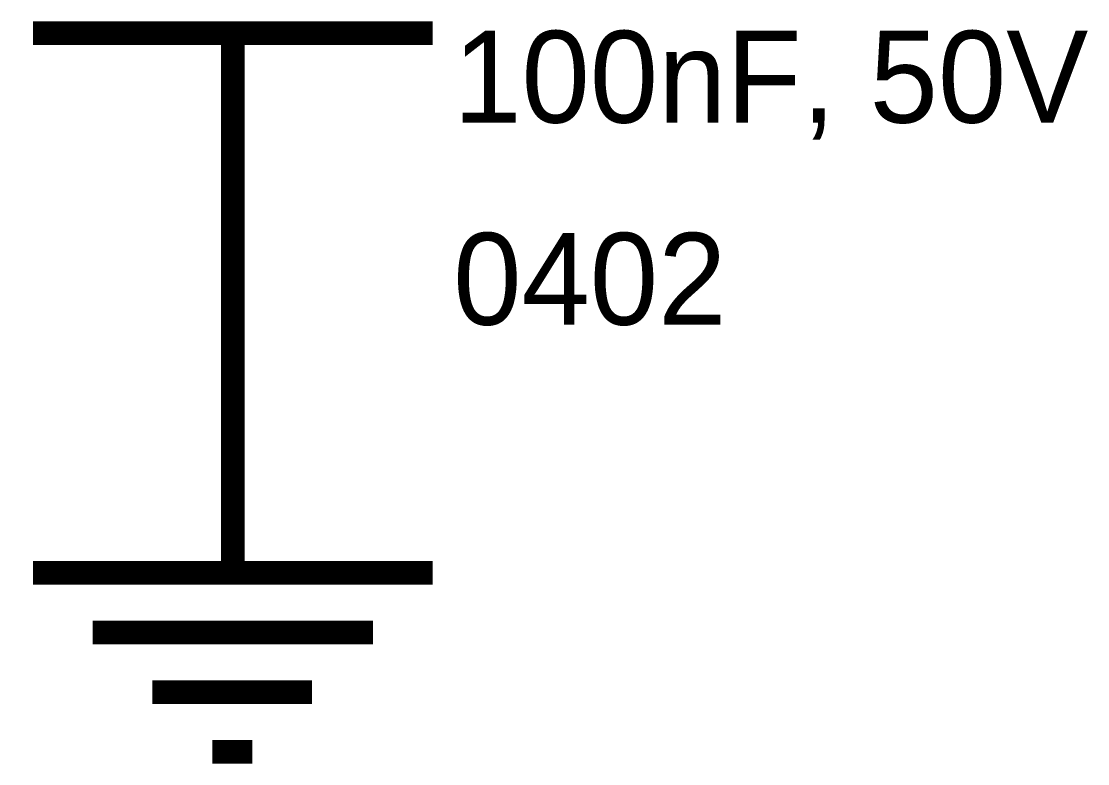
# Model space of a CAD drawing. Header units: inches. Extents: x 0 to 31.5, y 0 to 22.3.
# Drawn here: x 5.397 to 5.93, y 18.304 to 18.675 of the extents above; entities that cross this region are included whole.
import ezdxf

# ---------------------------------------------------------------- set-up
doc = ezdxf.new("R2010")
doc.units = ezdxf.units.IN
doc.header["$MEASUREMENT"] = 0
doc.layers.add('Sheet', color=255, linetype='Continuous')

msp = doc.modelspace()

# ---------------------------------------------------------------- linework, layer by layer
at = {"layer": 'Sheet'}
for points in [[(5.40272, 18.66947, 0.0118, 0.0118, 0), (5.60253, 18.66947, 0.0118, 0.0118, 0)], [(5.50262, 18.59999, 0.0118, 0.0118, 0), (5.50262, 18.66947, 0.0118, 0.0118, 0)], [(5.50262, 18.59999, 0.0118, 0.0118, 0), (5.50262, 18.49949, 0.0118, 0.0118, 0)], [(5.50262, 18.49949, 0.0118, 0.0118, 0), (5.50262, 18.39957, 0.0118, 0.0118, 0)], [(5.40272, 18.39957, 0.0118, 0.0118, 0), (5.60253, 18.39957, 0.0118, 0.0118, 0)], [(5.43258, 18.36971, 0.0118, 0.0118, 0), (5.57267, 18.36971, 0.0118, 0.0118, 0)], [(5.46243, 18.33984, 0.0118, 0.0118, 0), (5.54224, 18.33984, 0.0118, 0.0118, 0)], [(5.49229, 18.30998, 0.0118, 0.0118, 0), (5.51239, 18.30998, 0.0118, 0.0118, 0)]]:
    msp.add_lwpolyline(points, format="xyseb", dxfattribs=at)

# ---------------------------------------------------------------- texts
for s, p in [('100nF, 50V', (5.61286, 18.62468)), ('0402', (5.61286, 18.52361))]:
    msp.add_text(s, height=0.045941, dxfattribs=at).set_placement(p)

doc.saveas('drawing.dxf')
